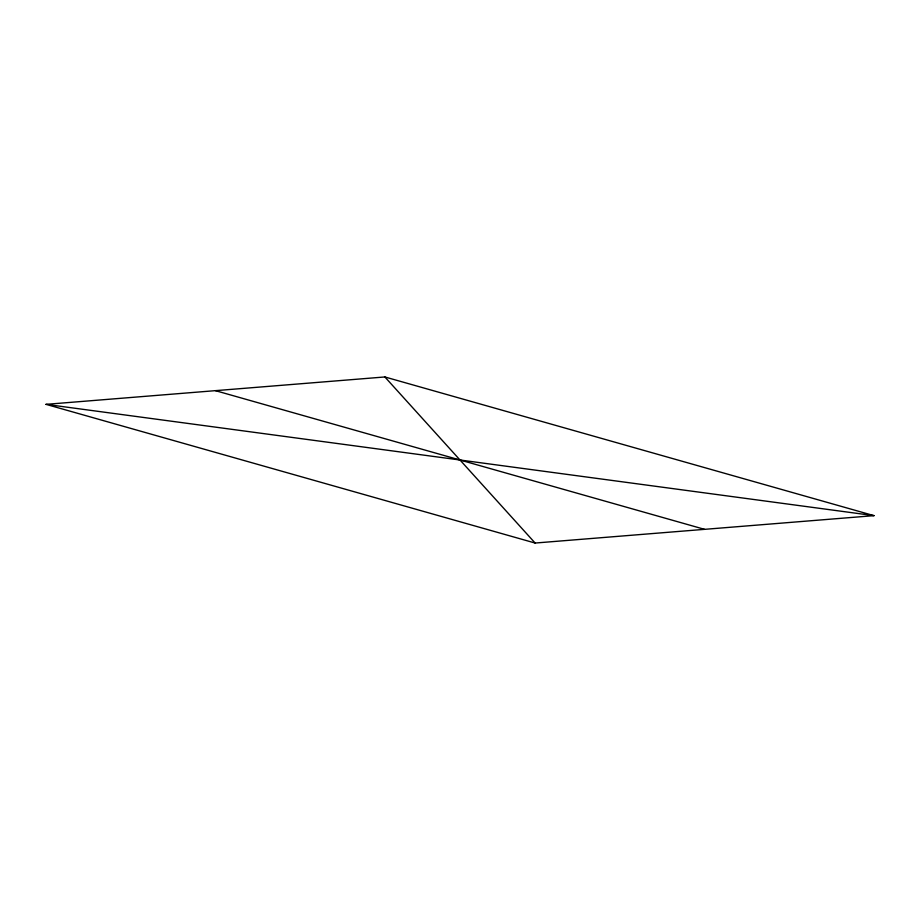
<?xml version="1.0" encoding="UTF-8"?>
<svg xmlns="http://www.w3.org/2000/svg" width="920" height="920" viewBox="0 0 920 920"><rect width="100%" height="100%" fill="white"/><g stroke="black" fill="none" stroke-linecap="round" stroke-linejoin="round"><path stroke-width="1.38" d="M46 404.351L384.87 376.959L874 515.648L535.129 543.041L46 404.351L874 515.648M215.441 390.655L704.559 529.345M384.87 376.959L535.129 543.041"/></g></svg>
